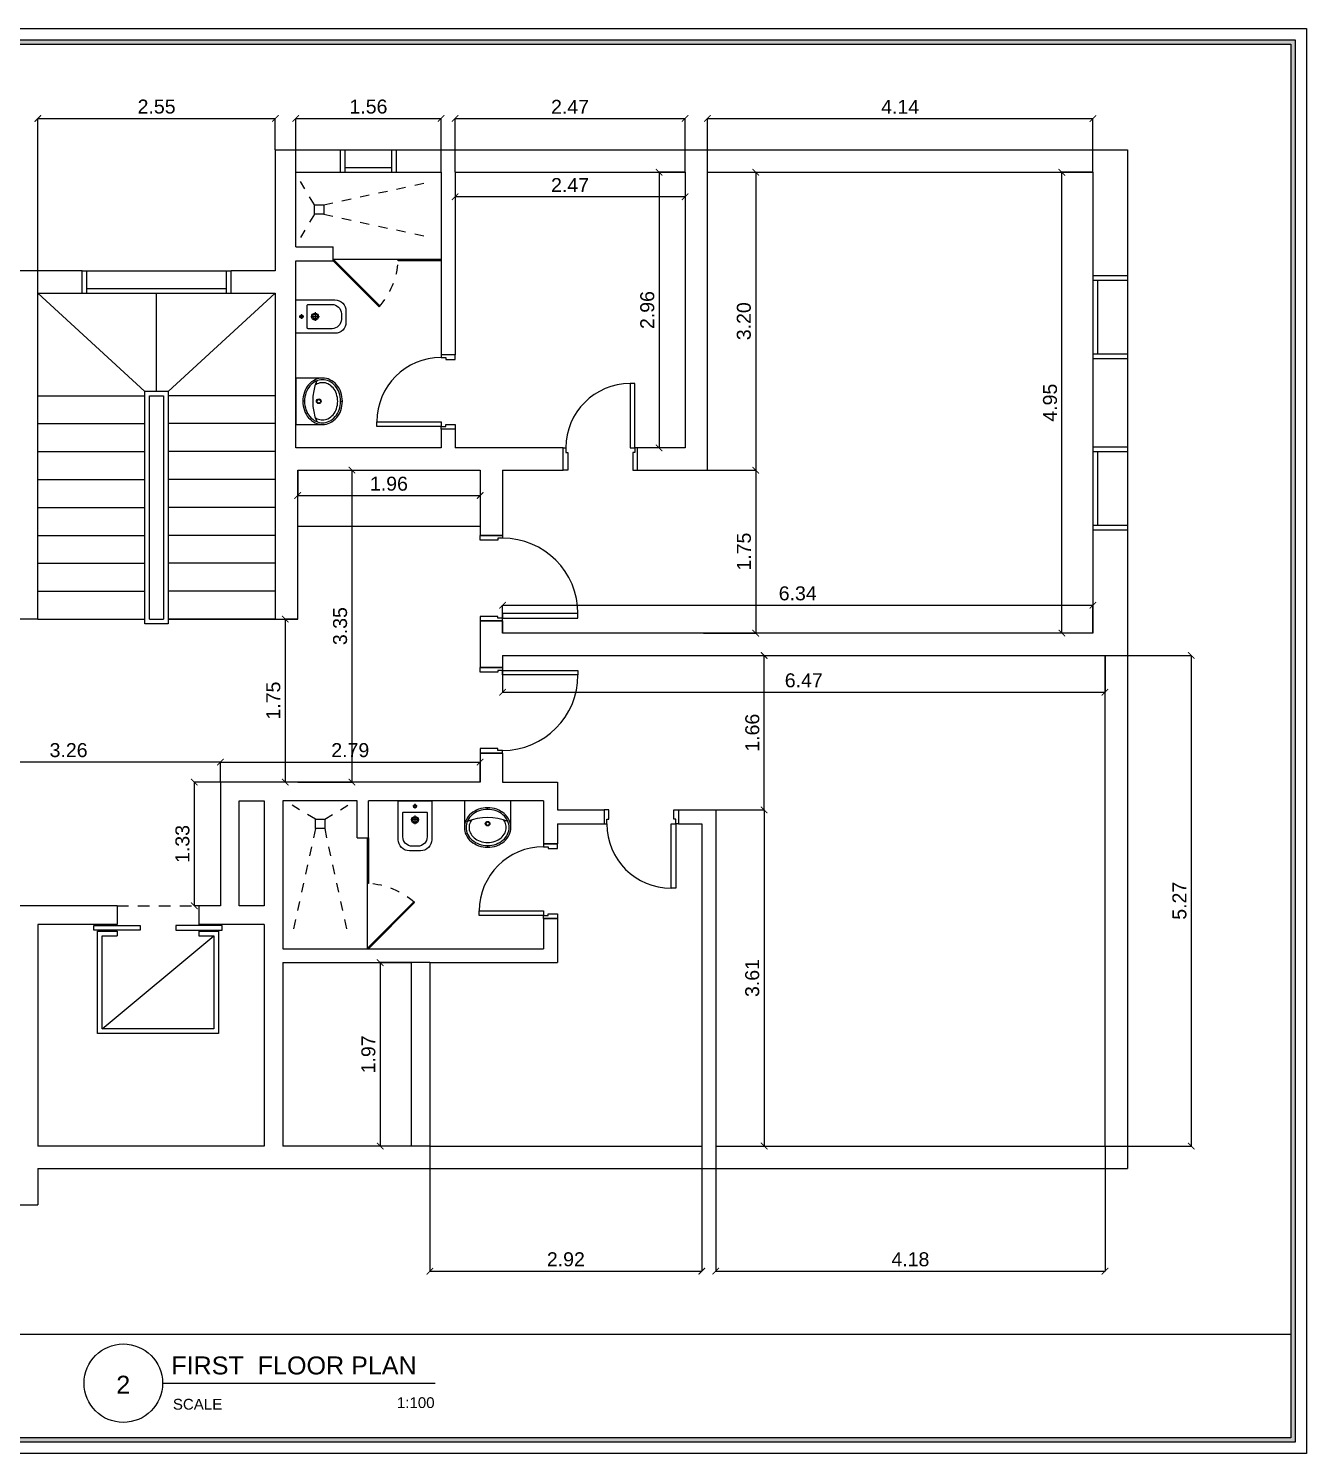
# Model space of a CAD drawing. Header units: inches. Extents: x 297.7 to 351.8, y -164.3 to -149.
# Drawn here: x 305.66 to 319.38, y -164.26 to -148.96 of the extents above; entities that cross this region are included whole.
import ezdxf
from ezdxf.enums import TextEntityAlignment as Align

# ---------------------------------------------------------------- set-up
doc = ezdxf.new("R2010")
doc.units = ezdxf.units.IN
doc.header["$MEASUREMENT"] = 0
doc.linetypes.add('HIDDEN', pattern=[0.375, 0.25, -0.125])
for name, color, linetype in [('A-FIXTURES', 15, 'Continuous'), ('A_DIM', 3, 'Continuous'), ('A_DOOR', 2, 'Continuous'), ('A_fixtures', 1, 'Continuous'), ('A_STAIR', 4, 'Continuous'), ('A_TEXT', 7, 'Continuous'), ('A_WALL', 7, 'Continuous'), ('A_WINDOW', 4, 'Continuous'), ('ara-TEXT', 172, 'Continuous'), ('TILTLE BLOCK_1', 7, 'Continuous')]:
    doc.layers.add(name, color=color, linetype=linetype)
doc.styles.add('ARIAL', font='arial.ttf')
doc.styles.get("Standard").update_dxf_attribs({"font": 'arial.ttf'})
doc.dimstyles.new('DIM VILLA', dxfattribs={"dimtxt": 0.15, "dimasz": 0.07, "dimexe": 0, "dimexo": 0, "dimgap": 0.05, "dimtad": 1, "dimzin": 0, "dimdsep": 46, "dimtxsty": 'ARIAL', "dimblk": 'ARCHTICK', "dimcen": 0.09, "dimclrd": 45, "dimclre": 45, "dimclrt": 256, "dimadec": 0, "dimazin": 0, "dimtfac": 1, "dimtix": 1, "dimtmove": 2, "dimatfit": 3, "dimfxl": 1, "dimtolj": 1, "dimtzin": 0, "dimarcsym": 0})

# ---------------------------------------------------------------- blocks, each defined once
blk = doc.blocks.new('*U401')
at = {"color": 4}
blk.add_lwpolyline([(0, 0), (-495, 495), (-503, 486), (-8, -8)], close=True, dxfattribs=at)
for points in [[(-1160, 0), (-700, 0)], [(-700, 0), (-700, -12)], [(-1160, -12), (-700, -12)]]:
    blk.add_lwpolyline(points, dxfattribs=at)
at = {"color": 8}
blk.add_lwpolyline([(-700, -12), (0, -12)], dxfattribs=at)
at = {"color": 4, "linetype": 'HIDDEN', "ltscale": 0.2}
blk.add_arc((107, -44), 808, 138.1486, 176.8514, dxfattribs=at)
blk = doc.blocks.new('A$Cc001395e')
at = {"layer": 'A_WALL', "color": 8, "linetype": 'HIDDEN', "ltscale": 0.3}
for p, q in [((-0.05, 0), (-0.3, -1.15)), ((0.05, 0), (0.3, -1.15))]:
    blk.add_line(p, q, dxfattribs=at)
for points in [[(-0.05, 0.1), (-0.3, 0.25)], [(0.05, 0.1), (0.3, 0.25)]]:
    blk.add_lwpolyline(points, dxfattribs=at)
blk.add_lwpolyline([(0.05, 0), (-0.05, 0), (-0.05, 0.1), (0.05, 0.1)], close=True, dxfattribs=at)
blk = doc.blocks.new('EVAKUO2')
at = {"layer": 'A-FIXTURES'}
for p, q in [((25, -60), (-24, -60)), ((0, -35), (0, -85)), ((46, -207), (-46, -207)), ((0, -161), (0, -254))]:
    blk.add_line(p, q, dxfattribs=at)
for points in [[(-180, -419), (-180, -7, -0.414214), (-173, 0), (173, 0, -0.414214), (180, -7), (180, -419, -0.414214), (60, -539), (-60, -539, -0.414214)], [(-130, -389), (-130, -132, -0.414214), (-120, -122), (120, -122, -0.414214), (130, -132), (130, -389, -0.414214), (30, -489), (-30, -489, -0.414214)]]:
    blk.add_lwpolyline(points, format="xyb", close=True, dxfattribs=at)
for centre, radius in [((0, -60), 17.5), ((0, -207), 37.5), ((0, -207), 26)]:
    blk.add_circle(centre, radius, dxfattribs=at)
blk = doc.blocks.new('JED-15018-A01-A-FP-TYP$0$lavator1')
blk.add_line((0, 6.125), (0, 6.875))
blk.add_lwpolyline([(0, -9.375), (0, -10.125)])
for radius in [1, 0.75]:
    blk.add_circle((0, 0), radius)
for centre, radius, start, end in [((-0.557103, -3.278081), 10.057872, 109.396225, 130.364537), ((0, -4.860392), 11.735392, 90, 109.396225), ((0, -4.860392), 10.985392, 90, 109.396225), ((0, -4.860392), 11.735392, 70.603775, 90), ((0, -4.860392), 10.985392, 70.603775, 90), ((0.557103, -3.278081), 10.057872, 49.635463, 70.603775), ((-2.737545, -1.625), 7.262455, 154.019559, 180), ((-1.413985, -2.269984), 8.734806, 130.364537, 154.019559), ((-2.737545, -1.625), 6.512455, 154.019559, 180), ((0, -20.130179), 22.755179, 67.382743, 112.617257), ((-1.413985, -2.269984), 7.984806, 130.364537, 154.019559), ((-2.737545, -1.625), 5.262455, 154.019559, 180), ((-1.413985, -2.269984), 6.734806, 145.653193, 154.019559), ((-0.557103, -3.278081), 9.307872, 109.396225, 130.364537), ((0.557103, -3.278081), 9.307872, 49.635463, 70.603775), ((1.413985, -2.269984), 7.984806, 25.980441, 49.635463), ((1.413985, -2.269984), 6.734806, 25.980441, 34.346807), ((1.413985, -2.269984), 8.734806, 25.980441, 49.635463), ((2.737545, -1.625), 5.262455, 0, 25.980441), ((2.737545, -1.625), 6.512455, 0, 25.980441), ((2.737545, -1.625), 7.262455, 0, 25.980441), ((-2.737545, -1.625), 7.262455, 180, 205.980441), ((-1.413985, -0.980016), 8.734806, 205.980441, 229.635463), ((-2.737545, -1.625), 6.512455, 180, 205.980441), ((-1.413985, -0.980016), 7.984806, 205.980441, 229.635463), ((-2.737545, -1.625), 5.262455, 180, 205.980441), ((-1.413985, -0.980016), 6.734806, 205.980441, 229.635463), ((-0.557103, 0.028081), 8.057872, 229.635463, 250.603775), ((0.557103, 0.028081), 8.057872, 289.396225, 310.364537), ((1.413985, -0.980016), 6.734806, 310.364537, 334.019559), ((1.413985, -0.980016), 7.984806, 310.364537, 334.019559), ((1.413985, -0.980016), 8.734806, 310.364537, 334.019559), ((2.737545, -1.625), 5.262455, 334.019559, 0), ((2.737545, -1.625), 6.512455, 334.019559, 0), ((2.737545, -1.625), 7.262455, 334.019559, 0), ((-0.557103, 0.028081), 10.057872, 229.635463, 250.603775), ((-0.557103, 0.028081), 9.307872, 229.635463, 250.603775), ((0, 1.610392), 11.735392, 250.603775, 270), ((0, 1.610392), 10.985392, 250.603775, 270), ((0, 1.610392), 9.735392, 250.603775, 270), ((-0.046184, 1.610392), 9.735392, 270, 289.396225), ((0, 1.610392), 10.985392, 270, 289.396225), ((0, 1.610392), 11.735392, 270, 289.396225), ((0.557103, 0.028081), 9.307872, 289.396225, 310.364537), ((0.557103, 0.028081), 10.057872, 289.396225, 310.364537)]:
    blk.add_arc(centre, radius, start, end)
blk = doc.blocks.new('A$C1c79727f')
at = {"layer": 'A-FIXTURES'}
blk.add_lwpolyline([(0.287, 0.25), (0, 0.25), (0, -0.25), (0.287, -0.25)], dxfattribs=at)
at = {"layer": 'A-FIXTURES', "xscale": 0.02500000000011639, "yscale": 0.02500000000011639, "zscale": 0.02500000000011639, "rotation": 90}
blk.add_blockref('JED-15018-A01-A-FP-TYP$0$lavator1', (0.247, 0), dxfattribs=at)
blk = doc.blocks.new('*U403')
at = {"color": 4}
blk.add_lwpolyline([(0, 0), (-495, 495), (-503, 486), (-8, -8)], close=True, dxfattribs=at)
for points in [[(-1190, 0), (-700, 0)], [(-700, 0), (-700, -12)], [(-1190, -12), (-700, -12)]]:
    blk.add_lwpolyline(points, dxfattribs=at)
at = {"color": 8}
blk.add_lwpolyline([(-700, -12), (0, -12)], dxfattribs=at)
at = {"color": 4, "linetype": 'HIDDEN', "ltscale": 0.2}
blk.add_arc((107, -44), 808, 138.1486, 176.8514, dxfattribs=at)
blk = doc.blocks.new('_ArchTick')
at = {"color": 0, "linetype": 'ByBlock', "const_width": 0.15}
blk.add_lwpolyline([(-0.5, -0.5), (0.5, 0.5)], dxfattribs=at)
blk = doc.blocks.new('*D416')
at = {"layer": 'A_DIM', "color": 45, "lineweight": -2, "transparency": 16777216}
for p, q in [((309.968, -158.991), (309.434, -158.991)), ((309.434, -158.991), (309.434, -160.961)), ((309.968, -160.961), (309.434, -160.961))]:
    blk.add_line(p, q, dxfattribs=at)
at = {"layer": 'Defpoints', "color": 0, "transparency": 16777216}
for p in [(309.968, -158.991), (309.434, -160.961), (309.968, -160.961)]:
    blk.add_point(p, dxfattribs=at)
at = {"layer": 'A_DIM', "color": 45, "lineweight": -2, "transparency": 16777216, "xscale": 0.07, "yscale": 0.07, "zscale": 0.07}
for p, rotation in [((309.434, -158.991), 90), ((309.434, -160.961), 270)]:
    blk.add_blockref('_ArchTick', p, dxfattribs=dict(at, rotation=rotation))
at = {"layer": 'A_DIM', "transparency": 16777216, "insert": (309.308, -159.976), "char_height": 0.15, "attachment_point": 5, "rotation": 90, "style": 'ARIAL'}
blk.add_mtext('\\A1;1.97', dxfattribs=at)
blk = doc.blocks.new('*D417')
at = {"layer": 'A_DIM', "color": 45, "lineweight": -2, "transparency": 16777216}
for p, q in [((309.968, -160.961), (309.968, -162.305)), ((312.888, -160.961), (312.888, -162.305)), ((309.968, -162.305), (312.888, -162.305))]:
    blk.add_line(p, q, dxfattribs=at)
at = {"layer": 'Defpoints', "color": 0, "transparency": 16777216}
for p in [(309.968, -160.961), (312.888, -160.961), (312.888, -162.305)]:
    blk.add_point(p, dxfattribs=at)
at = {"layer": 'A_DIM', "color": 45, "lineweight": -2, "transparency": 16777216, "xscale": 0.07, "yscale": 0.07, "zscale": 0.07, "rotation": 180}
blk.add_blockref('_ArchTick', (309.968, -162.305), dxfattribs=at)
at = {"layer": 'A_DIM', "color": 45, "lineweight": -2, "transparency": 16777216, "xscale": 0.07, "yscale": 0.07, "zscale": 0.07}
blk.add_blockref('_ArchTick', (312.888, -162.305), dxfattribs=at)
at = {"layer": 'A_DIM', "transparency": 16777216, "insert": (311.428, -162.178), "char_height": 0.15, "attachment_point": 5, "style": 'ARIAL'}
blk.add_mtext('\\A1;2.92', dxfattribs=at)
blk = doc.blocks.new('*D418')
at = {"layer": 'A_DIM', "color": 45, "lineweight": -2, "transparency": 16777216}
for p, q in [((313.038, -160.961), (313.038, -162.305)), ((317.218, -160.961), (317.218, -162.305)), ((313.038, -162.305), (317.218, -162.305))]:
    blk.add_line(p, q, dxfattribs=at)
at = {"layer": 'Defpoints', "color": 0, "transparency": 16777216}
for p in [(313.038, -160.961), (317.218, -160.961), (317.218, -162.305)]:
    blk.add_point(p, dxfattribs=at)
at = {"layer": 'A_DIM', "color": 45, "lineweight": -2, "transparency": 16777216, "xscale": 0.07, "yscale": 0.07, "zscale": 0.07, "rotation": 180}
blk.add_blockref('_ArchTick', (313.038, -162.305), dxfattribs=at)
at = {"layer": 'A_DIM', "color": 45, "lineweight": -2, "transparency": 16777216, "xscale": 0.07, "yscale": 0.07, "zscale": 0.07}
blk.add_blockref('_ArchTick', (317.218, -162.305), dxfattribs=at)
at = {"layer": 'A_DIM', "transparency": 16777216, "insert": (315.128, -162.178), "char_height": 0.15, "attachment_point": 5, "style": 'ARIAL'}
blk.add_mtext('\\A1;4.18', dxfattribs=at)
blk = doc.blocks.new('*D419')
at = {"layer": 'A_DIM', "color": 45, "lineweight": -2, "transparency": 16777216}
for p, q in [((317.218, -155.691), (318.145, -155.691)), ((318.145, -155.691), (318.145, -160.961)), ((317.218, -160.961), (318.145, -160.961))]:
    blk.add_line(p, q, dxfattribs=at)
at = {"layer": 'Defpoints', "color": 0, "transparency": 16777216}
for p in [(317.218, -155.691), (317.218, -160.961), (318.145, -160.961)]:
    blk.add_point(p, dxfattribs=at)
at = {"layer": 'A_DIM', "color": 45, "lineweight": -2, "transparency": 16777216, "xscale": 0.07, "yscale": 0.07, "zscale": 0.07}
for p, rotation in [((318.145, -155.691), 90), ((318.145, -160.961), 270)]:
    blk.add_blockref('_ArchTick', p, dxfattribs=dict(at, rotation=rotation))
at = {"layer": 'A_DIM', "transparency": 16777216, "insert": (318.018, -158.326), "char_height": 0.15, "attachment_point": 5, "rotation": 90, "style": 'ARIAL'}
blk.add_mtext('\\A1;5.27', dxfattribs=at)
blk = doc.blocks.new('*D420')
at = {"layer": 'A_DIM', "color": 45, "lineweight": -2, "transparency": 16777216}
for p, q in [((313.038, -155.691), (313.557, -155.691)), ((313.557, -157.351), (313.557, -155.691)), ((313.038, -157.351), (313.557, -157.351))]:
    blk.add_line(p, q, dxfattribs=at)
at = {"layer": 'Defpoints', "color": 0, "transparency": 16777216}
for p in [(313.038, -155.691), (313.557, -155.691), (313.038, -157.351)]:
    blk.add_point(p, dxfattribs=at)
at = {"layer": 'A_DIM', "color": 45, "lineweight": -2, "transparency": 16777216, "xscale": 0.07, "yscale": 0.07, "zscale": 0.07}
for p, rotation in [((313.557, -155.691), 90), ((313.557, -157.351), 270)]:
    blk.add_blockref('_ArchTick', p, dxfattribs=dict(at, rotation=rotation))
at = {"layer": 'A_DIM', "transparency": 16777216, "insert": (313.431, -156.521), "char_height": 0.15, "attachment_point": 5, "rotation": 90, "style": 'ARIAL'}
blk.add_mtext('\\A1;1.66', dxfattribs=at)
blk = doc.blocks.new('*D421')
at = {"layer": 'A_DIM', "color": 45, "lineweight": -2, "transparency": 16777216}
for p, q in [((313.038, -157.351), (313.557, -157.351)), ((313.557, -157.351), (313.557, -160.961)), ((313.038, -160.961), (313.557, -160.961))]:
    blk.add_line(p, q, dxfattribs=at)
at = {"layer": 'Defpoints', "color": 0, "transparency": 16777216}
for p in [(313.038, -157.351), (313.038, -160.961), (313.557, -160.961)]:
    blk.add_point(p, dxfattribs=at)
at = {"layer": 'A_DIM', "color": 45, "lineweight": -2, "transparency": 16777216, "xscale": 0.07, "yscale": 0.07, "zscale": 0.07}
for p, rotation in [((313.557, -157.351), 90), ((313.557, -160.961), 270)]:
    blk.add_blockref('_ArchTick', p, dxfattribs=dict(at, rotation=rotation))
at = {"layer": 'A_DIM', "transparency": 16777216, "insert": (313.43, -159.156), "char_height": 0.15, "attachment_point": 5, "rotation": 90, "style": 'ARIAL'}
blk.add_mtext('\\A1;3.61', dxfattribs=at)
blk = doc.blocks.new('*D422')
at = {"layer": 'A_DIM', "color": 45, "lineweight": -2, "transparency": 16777216}
for p, q in [((308.528, -150.501), (308.528, -149.923)), ((308.528, -149.923), (310.088, -149.923)), ((310.088, -150.501), (310.088, -149.923))]:
    blk.add_line(p, q, dxfattribs=at)
at = {"layer": 'Defpoints', "color": 0, "transparency": 16777216}
for p in [(310.088, -149.923), (308.528, -150.501), (310.088, -150.501)]:
    blk.add_point(p, dxfattribs=at)
at = {"layer": 'A_DIM', "color": 45, "lineweight": -2, "transparency": 16777216, "xscale": 0.07, "yscale": 0.07, "zscale": 0.07, "rotation": 180}
blk.add_blockref('_ArchTick', (308.528, -149.923), dxfattribs=at)
at = {"layer": 'A_DIM', "color": 45, "lineweight": -2, "transparency": 16777216, "xscale": 0.07, "yscale": 0.07, "zscale": 0.07}
blk.add_blockref('_ArchTick', (310.088, -149.923), dxfattribs=at)
at = {"layer": 'A_DIM', "transparency": 16777216, "insert": (309.308, -149.796), "char_height": 0.15, "attachment_point": 5, "style": 'ARIAL'}
blk.add_mtext('\\A1;1.56', dxfattribs=at)
blk = doc.blocks.new('*D424')
at = {"layer": 'A_DIM', "color": 45, "lineweight": -2, "transparency": 16777216}
for p, q in [((305.758, -151.801), (305.758, -149.923)), ((305.758, -149.923), (308.308, -149.923)), ((308.308, -150.261), (308.308, -149.923))]:
    blk.add_line(p, q, dxfattribs=at)
at = {"layer": 'Defpoints', "color": 0, "transparency": 16777216}
for p in [(308.308, -149.923), (308.308, -150.261), (305.758, -151.801)]:
    blk.add_point(p, dxfattribs=at)
at = {"layer": 'A_DIM', "color": 45, "lineweight": -2, "transparency": 16777216, "xscale": 0.07, "yscale": 0.07, "zscale": 0.07, "rotation": 180}
blk.add_blockref('_ArchTick', (305.758, -149.923), dxfattribs=at)
at = {"layer": 'A_DIM', "color": 45, "lineweight": -2, "transparency": 16777216, "xscale": 0.07, "yscale": 0.07, "zscale": 0.07}
blk.add_blockref('_ArchTick', (308.308, -149.923), dxfattribs=at)
at = {"layer": 'A_DIM', "transparency": 16777216, "insert": (307.033, -149.796), "char_height": 0.15, "attachment_point": 5, "style": 'ARIAL'}
blk.add_mtext('\\A1;2.55', dxfattribs=at)
blk = doc.blocks.new('*D425')
at = {"layer": 'A_DIM', "color": 45, "lineweight": -2, "transparency": 16777216}
for p, q in [((310.238, -150.501), (310.238, -149.923)), ((310.238, -149.923), (312.708, -149.923)), ((312.708, -150.501), (312.708, -149.923))]:
    blk.add_line(p, q, dxfattribs=at)
at = {"layer": 'Defpoints', "color": 0, "transparency": 16777216}
for p in [(312.708, -149.923), (310.238, -150.501), (312.708, -150.501)]:
    blk.add_point(p, dxfattribs=at)
at = {"layer": 'A_DIM', "color": 45, "lineweight": -2, "transparency": 16777216, "xscale": 0.07, "yscale": 0.07, "zscale": 0.07, "rotation": 180}
blk.add_blockref('_ArchTick', (310.238, -149.923), dxfattribs=at)
at = {"layer": 'A_DIM', "color": 45, "lineweight": -2, "transparency": 16777216, "xscale": 0.07, "yscale": 0.07, "zscale": 0.07}
blk.add_blockref('_ArchTick', (312.708, -149.923), dxfattribs=at)
at = {"layer": 'A_DIM', "transparency": 16777216, "insert": (311.473, -149.798), "char_height": 0.15, "attachment_point": 5, "style": 'ARIAL'}
blk.add_mtext('\\A1;2.47', dxfattribs=at)
blk = doc.blocks.new('*D426')
at = {"layer": 'A_DIM', "color": 45, "lineweight": -2, "transparency": 16777216}
for p, q in [((312.948, -150.501), (312.948, -149.923)), ((312.948, -149.923), (317.088, -149.923)), ((317.088, -150.501), (317.088, -149.923))]:
    blk.add_line(p, q, dxfattribs=at)
at = {"layer": 'Defpoints', "color": 0, "transparency": 16777216}
for p in [(317.088, -149.923), (312.948, -150.501), (317.088, -150.501)]:
    blk.add_point(p, dxfattribs=at)
at = {"layer": 'A_DIM', "color": 45, "lineweight": -2, "transparency": 16777216, "xscale": 0.07, "yscale": 0.07, "zscale": 0.07, "rotation": 180}
blk.add_blockref('_ArchTick', (312.948, -149.923), dxfattribs=at)
at = {"layer": 'A_DIM', "color": 45, "lineweight": -2, "transparency": 16777216, "xscale": 0.07, "yscale": 0.07, "zscale": 0.07}
blk.add_blockref('_ArchTick', (317.088, -149.923), dxfattribs=at)
at = {"layer": 'A_DIM', "transparency": 16777216, "insert": (315.018, -149.798), "char_height": 0.15, "attachment_point": 5, "style": 'ARIAL'}
blk.add_mtext('\\A1;4.14', dxfattribs=at)
blk = doc.blocks.new('*D427')
at = {"layer": 'A_DIM', "color": 45, "lineweight": -2, "transparency": 16777216}
for p, q in [((312.948, -150.501), (313.467, -150.501)), ((313.467, -150.501), (313.467, -153.701)), ((312.948, -153.701), (313.467, -153.701))]:
    blk.add_line(p, q, dxfattribs=at)
at = {"layer": 'Defpoints', "color": 0, "transparency": 16777216}
for p in [(312.948, -150.501), (312.948, -153.701), (313.467, -153.701)]:
    blk.add_point(p, dxfattribs=at)
at = {"layer": 'A_DIM', "color": 45, "lineweight": -2, "transparency": 16777216, "xscale": 0.07, "yscale": 0.07, "zscale": 0.07}
for p, rotation in [((313.467, -150.501), 90), ((313.467, -153.701), 270)]:
    blk.add_blockref('_ArchTick', p, dxfattribs=dict(at, rotation=rotation))
at = {"layer": 'A_DIM', "transparency": 16777216, "insert": (313.34, -152.101), "char_height": 0.15, "attachment_point": 5, "rotation": 90, "style": 'ARIAL'}
blk.add_mtext('\\A1;3.20', dxfattribs=at)
blk = doc.blocks.new('*D428')
at = {"layer": 'A_DIM', "color": 45, "lineweight": -2, "transparency": 16777216}
for p, q in [((312.948, -153.701), (313.467, -153.701)), ((313.467, -153.701), (313.467, -155.451)), ((312.907, -155.451), (313.467, -155.451))]:
    blk.add_line(p, q, dxfattribs=at)
at = {"layer": 'Defpoints', "color": 0, "transparency": 16777216}
for p in [(312.948, -153.701), (312.907, -155.451), (313.467, -155.451)]:
    blk.add_point(p, dxfattribs=at)
at = {"layer": 'A_DIM', "color": 45, "lineweight": -2, "transparency": 16777216, "xscale": 0.07, "yscale": 0.07, "zscale": 0.07}
for p, rotation in [((313.467, -153.701), 90), ((313.467, -155.451), 270)]:
    blk.add_blockref('_ArchTick', p, dxfattribs=dict(at, rotation=rotation))
at = {"layer": 'A_DIM', "transparency": 16777216, "insert": (313.341, -154.576), "char_height": 0.15, "attachment_point": 5, "rotation": 90, "style": 'ARIAL'}
blk.add_mtext('\\A1;1.75', dxfattribs=at)
blk = doc.blocks.new('*D429')
at = {"layer": 'A_DIM', "color": 45, "lineweight": -2, "transparency": 16777216}
for p, q in [((310.748, -155.691), (310.748, -156.086)), ((317.218, -155.691), (317.218, -156.086)), ((310.748, -156.086), (317.218, -156.086))]:
    blk.add_line(p, q, dxfattribs=at)
at = {"layer": 'Defpoints', "color": 0, "transparency": 16777216}
for p in [(310.748, -155.691), (317.218, -155.691), (317.218, -156.086)]:
    blk.add_point(p, dxfattribs=at)
at = {"layer": 'A_DIM', "color": 45, "lineweight": -2, "transparency": 16777216, "xscale": 0.07, "yscale": 0.07, "zscale": 0.07, "rotation": 180}
blk.add_blockref('_ArchTick', (310.748, -156.086), dxfattribs=at)
at = {"layer": 'A_DIM', "color": 45, "lineweight": -2, "transparency": 16777216, "xscale": 0.07, "yscale": 0.07, "zscale": 0.07}
blk.add_blockref('_ArchTick', (317.218, -156.086), dxfattribs=at)
at = {"layer": 'A_DIM', "transparency": 16777216, "insert": (313.983, -155.959), "char_height": 0.15, "attachment_point": 5, "style": 'ARIAL'}
blk.add_mtext('\\A1;6.47', dxfattribs=at)
blk = doc.blocks.new('*D430')
at = {"layer": 'A_DIM', "color": 45, "lineweight": -2, "transparency": 16777216}
for p, q in [((310.748, -155.451), (310.748, -155.151)), ((310.748, -155.151), (317.088, -155.151)), ((317.088, -155.451), (317.088, -155.151))]:
    blk.add_line(p, q, dxfattribs=at)
at = {"layer": 'Defpoints', "color": 0, "transparency": 16777216}
for p in [(317.088, -155.151), (310.748, -155.451), (317.088, -155.451)]:
    blk.add_point(p, dxfattribs=at)
at = {"layer": 'A_DIM', "color": 45, "lineweight": -2, "transparency": 16777216, "xscale": 0.07, "yscale": 0.07, "zscale": 0.07, "rotation": 180}
blk.add_blockref('_ArchTick', (310.748, -155.151), dxfattribs=at)
at = {"layer": 'A_DIM', "color": 45, "lineweight": -2, "transparency": 16777216, "xscale": 0.07, "yscale": 0.07, "zscale": 0.07}
blk.add_blockref('_ArchTick', (317.088, -155.151), dxfattribs=at)
at = {"layer": 'A_DIM', "transparency": 16777216, "insert": (313.918, -155.025), "char_height": 0.15, "attachment_point": 5, "style": 'ARIAL'}
blk.add_mtext('\\A1;6.34', dxfattribs=at)
blk = doc.blocks.new('*D431')
at = {"layer": 'A_DIM', "color": 45, "lineweight": -2, "transparency": 16777216}
for p, q in [((317.088, -150.501), (316.755, -150.501)), ((316.755, -155.451), (316.755, -150.501)), ((317.088, -155.451), (316.755, -155.451))]:
    blk.add_line(p, q, dxfattribs=at)
at = {"layer": 'Defpoints', "color": 0, "transparency": 16777216}
for p in [(316.755, -150.501), (317.088, -150.501), (317.088, -155.451)]:
    blk.add_point(p, dxfattribs=at)
at = {"layer": 'A_DIM', "color": 45, "lineweight": -2, "transparency": 16777216, "xscale": 0.07, "yscale": 0.07, "zscale": 0.07}
for p, rotation in [((316.755, -150.501), 90), ((316.755, -155.451), 270)]:
    blk.add_blockref('_ArchTick', p, dxfattribs=dict(at, rotation=rotation))
at = {"layer": 'A_DIM', "transparency": 16777216, "insert": (316.628, -152.976), "char_height": 0.15, "attachment_point": 5, "rotation": 90, "style": 'ARIAL'}
blk.add_mtext('\\A1;4.95', dxfattribs=at)
blk = doc.blocks.new('*D432')
at = {"layer": 'A_DIM', "color": 45, "lineweight": -2, "transparency": 16777216}
for p, q in [((312.708, -150.501), (312.429, -150.501)), ((312.429, -150.501), (312.429, -153.461)), ((312.708, -153.461), (312.429, -153.461))]:
    blk.add_line(p, q, dxfattribs=at)
at = {"layer": 'Defpoints', "color": 0, "transparency": 16777216}
for p in [(312.708, -150.501), (312.429, -153.461), (312.708, -153.461)]:
    blk.add_point(p, dxfattribs=at)
at = {"layer": 'A_DIM', "color": 45, "lineweight": -2, "transparency": 16777216, "xscale": 0.07, "yscale": 0.07, "zscale": 0.07}
for p, rotation in [((312.429, -150.501), 90), ((312.429, -153.461), 270)]:
    blk.add_blockref('_ArchTick', p, dxfattribs=dict(at, rotation=rotation))
at = {"layer": 'A_DIM', "transparency": 16777216, "insert": (312.303, -151.981), "char_height": 0.15, "attachment_point": 5, "rotation": 90, "style": 'ARIAL'}
blk.add_mtext('\\A1;2.96', dxfattribs=at)
blk = doc.blocks.new('*D433')
at = {"layer": 'A_DIM', "color": 45, "lineweight": -2, "transparency": 16777216}
for p, q in [((310.238, -150.501), (310.238, -150.763)), ((312.708, -150.501), (312.708, -150.763)), ((310.238, -150.763), (312.708, -150.763))]:
    blk.add_line(p, q, dxfattribs=at)
at = {"layer": 'Defpoints', "color": 0, "transparency": 16777216}
for p in [(310.238, -150.501), (312.708, -150.501), (312.708, -150.763)]:
    blk.add_point(p, dxfattribs=at)
at = {"layer": 'A_DIM', "color": 45, "lineweight": -2, "transparency": 16777216, "xscale": 0.07, "yscale": 0.07, "zscale": 0.07, "rotation": 180}
blk.add_blockref('_ArchTick', (310.238, -150.763), dxfattribs=at)
at = {"layer": 'A_DIM', "color": 45, "lineweight": -2, "transparency": 16777216, "xscale": 0.07, "yscale": 0.07, "zscale": 0.07}
blk.add_blockref('_ArchTick', (312.708, -150.763), dxfattribs=at)
at = {"layer": 'A_DIM', "transparency": 16777216, "insert": (311.473, -150.638), "char_height": 0.15, "attachment_point": 5, "style": 'ARIAL'}
blk.add_mtext('\\A1;2.47', dxfattribs=at)
blk = doc.blocks.new('*D434')
at = {"layer": 'A_DIM', "color": 45, "lineweight": -2, "transparency": 16777216}
for p, q in [((308.548, -153.701), (308.548, -153.973)), ((310.508, -153.701), (310.508, -153.973)), ((308.548, -153.973), (310.508, -153.973))]:
    blk.add_line(p, q, dxfattribs=at)
at = {"layer": 'Defpoints', "color": 0, "transparency": 16777216}
for p in [(308.548, -153.701), (310.508, -153.701), (310.508, -153.973)]:
    blk.add_point(p, dxfattribs=at)
at = {"layer": 'A_DIM', "color": 45, "lineweight": -2, "transparency": 16777216, "xscale": 0.07, "yscale": 0.07, "zscale": 0.07, "rotation": 180}
blk.add_blockref('_ArchTick', (308.548, -153.973), dxfattribs=at)
at = {"layer": 'A_DIM', "color": 45, "lineweight": -2, "transparency": 16777216, "xscale": 0.07, "yscale": 0.07, "zscale": 0.07}
blk.add_blockref('_ArchTick', (310.508, -153.973), dxfattribs=at)
at = {"layer": 'A_DIM', "transparency": 16777216, "insert": (309.528, -153.847), "char_height": 0.15, "attachment_point": 5, "style": 'ARIAL'}
blk.add_mtext('\\A1;1.96', dxfattribs=at)
blk = doc.blocks.new('*D435')
at = {"layer": 'A_DIM', "color": 45, "lineweight": -2, "transparency": 16777216}
for p, q in [((308.548, -153.701), (309.131, -153.701)), ((309.131, -153.701), (309.131, -157.051)), ((308.548, -157.051), (309.131, -157.051))]:
    blk.add_line(p, q, dxfattribs=at)
at = {"layer": 'Defpoints', "color": 0, "transparency": 16777216}
for p in [(308.548, -153.701), (308.548, -157.051), (309.131, -157.051)]:
    blk.add_point(p, dxfattribs=at)
at = {"layer": 'A_DIM', "color": 45, "lineweight": -2, "transparency": 16777216, "xscale": 0.07, "yscale": 0.07, "zscale": 0.07}
for p, rotation in [((309.131, -153.701), 90), ((309.131, -157.051), 270)]:
    blk.add_blockref('_ArchTick', p, dxfattribs=dict(at, rotation=rotation))
at = {"layer": 'A_DIM', "transparency": 16777216, "insert": (309.004, -155.376), "char_height": 0.15, "attachment_point": 5, "rotation": 90, "style": 'ARIAL'}
blk.add_mtext('\\A1;3.35', dxfattribs=at)
blk = doc.blocks.new('*D438')
at = {"layer": 'A_DIM', "color": 45, "lineweight": -2, "transparency": 16777216}
for p, q in [((307.718, -157.051), (307.718, -156.836)), ((307.718, -156.836), (310.508, -156.836)), ((310.508, -157.051), (310.508, -156.836))]:
    blk.add_line(p, q, dxfattribs=at)
at = {"layer": 'Defpoints', "color": 0, "transparency": 16777216}
for p in [(310.508, -156.836), (307.718, -157.051), (310.508, -157.051)]:
    blk.add_point(p, dxfattribs=at)
at = {"layer": 'A_DIM', "color": 45, "lineweight": -2, "transparency": 16777216, "xscale": 0.07, "yscale": 0.07, "zscale": 0.07, "rotation": 180}
blk.add_blockref('_ArchTick', (307.718, -156.836), dxfattribs=at)
at = {"layer": 'A_DIM', "color": 45, "lineweight": -2, "transparency": 16777216, "xscale": 0.07, "yscale": 0.07, "zscale": 0.07}
blk.add_blockref('_ArchTick', (310.508, -156.836), dxfattribs=at)
at = {"layer": 'A_DIM', "transparency": 16777216, "insert": (309.113, -156.709), "char_height": 0.15, "attachment_point": 5, "style": 'ARIAL'}
blk.add_mtext('\\A1;2.79', dxfattribs=at)
blk = doc.blocks.new('*D439')
at = {"layer": 'A_DIM', "color": 45, "lineweight": -2, "transparency": 16777216}
for p, q in [((307.718, -157.051), (307.438, -157.051)), ((307.438, -157.051), (307.438, -158.381)), ((307.718, -158.381), (307.438, -158.381))]:
    blk.add_line(p, q, dxfattribs=at)
at = {"layer": 'Defpoints', "color": 0, "transparency": 16777216}
for p in [(307.718, -157.051), (307.438, -158.381), (307.718, -158.381)]:
    blk.add_point(p, dxfattribs=at)
at = {"layer": 'A_DIM', "color": 45, "lineweight": -2, "transparency": 16777216, "xscale": 0.07, "yscale": 0.07, "zscale": 0.07}
for p, rotation in [((307.438, -157.051), 90), ((307.438, -158.381), 270)]:
    blk.add_blockref('_ArchTick', p, dxfattribs=dict(at, rotation=rotation))
at = {"layer": 'A_DIM', "transparency": 16777216, "insert": (307.311, -157.716), "char_height": 0.15, "attachment_point": 5, "rotation": 90, "style": 'ARIAL'}
blk.add_mtext('\\A1;1.33', dxfattribs=at)
blk = doc.blocks.new('*D440')
at = {"layer": 'A_DIM', "color": 45, "lineweight": -2, "transparency": 16777216}
for p, q in [((304.458, -157.051), (304.458, -156.836)), ((307.718, -156.836), (304.458, -156.836)), ((307.718, -157.051), (307.718, -156.836))]:
    blk.add_line(p, q, dxfattribs=at)
at = {"layer": 'Defpoints', "color": 0, "transparency": 16777216}
for p in [(304.458, -156.836), (304.458, -157.051), (307.718, -157.051)]:
    blk.add_point(p, dxfattribs=at)
at = {"layer": 'A_DIM', "color": 45, "lineweight": -2, "transparency": 16777216, "xscale": 0.07, "yscale": 0.07, "zscale": 0.07, "rotation": 180}
blk.add_blockref('_ArchTick', (304.458, -156.836), dxfattribs=at)
at = {"layer": 'A_DIM', "color": 45, "lineweight": -2, "transparency": 16777216, "xscale": 0.07, "yscale": 0.07, "zscale": 0.07}
blk.add_blockref('_ArchTick', (307.718, -156.836), dxfattribs=at)
at = {"layer": 'A_DIM', "transparency": 16777216, "insert": (306.088, -156.709), "char_height": 0.15, "attachment_point": 5, "style": 'ARIAL'}
blk.add_mtext('\\A1;3.26', dxfattribs=at)
blk = doc.blocks.new('*D441')
at = {"layer": 'A_DIM', "color": 45, "lineweight": -2, "transparency": 16777216}
for p, q in [((308.548, -155.301), (308.414, -155.301)), ((308.414, -155.301), (308.414, -157.051)), ((308.548, -157.051), (308.414, -157.051))]:
    blk.add_line(p, q, dxfattribs=at)
at = {"layer": 'Defpoints', "color": 0, "transparency": 16777216}
for p in [(308.548, -155.301), (308.414, -157.051), (308.548, -157.051)]:
    blk.add_point(p, dxfattribs=at)
at = {"layer": 'A_DIM', "color": 45, "lineweight": -2, "transparency": 16777216, "xscale": 0.07, "yscale": 0.07, "zscale": 0.07}
for p, rotation in [((308.414, -155.301), 90), ((308.414, -157.051), 270)]:
    blk.add_blockref('_ArchTick', p, dxfattribs=dict(at, rotation=rotation))
at = {"layer": 'A_DIM', "transparency": 16777216, "insert": (308.287, -156.176), "char_height": 0.15, "attachment_point": 5, "rotation": 90, "style": 'ARIAL'}
blk.add_mtext('\\A1;1.75', dxfattribs=at)
blk = doc.blocks.new('*U469')
blk.add_circle((14.06, 0), 14.06)
blk.add_circle((14.06, 0), 14.06)
at = {"layer": 'A_TEXT'}
blk.add_lwpolyline([(28.12, 0), (125.79, 0)], dxfattribs=at)
blk.add_attdef('NAME', (31.25, 3.12), '', height=7.5, dxfattribs=at)
blk.add_attdef('NUMBER', text='', height=7.5, dxfattribs=at).set_placement((14.06, -3.77), align=Align.CENTER)
at = {"layer": 'ara-TEXT'}
blk.add_attdef('SCALE', (31.82, -9.47), '', height=5, dxfattribs=at)
at = {"layer": 'TILTLE BLOCK_1'}
blk.add_attdef('1:00', text='', height=5, dxfattribs=at).set_placement((212.59, -6.97, 6.94), align=Align.MIDDLE_CENTER)

msp = doc.modelspace()

# ---------------------------------------------------------------- hatches: boundary and pattern name
h = msp.add_hatch(color=256)
h.dxf.hatch_style = 1
h.paths.add_polyline_path([(319.214, -149.124), (319.214, -164.096), (297.907, -164.096), (297.907, -149.124)], flags=16)
h.paths.add_polyline_path([(319.259, -149.079), (319.259, -164.141), (297.863, -164.141), (297.863, -149.079)])

# ---------------------------------------------------------------- linework, layer by layer
msp.add_line((319.214, -162.985), (297.907, -162.985))
for points in [[(319.382, -148.957), (319.382, -164.263), (297.74, -164.263), (297.74, -148.957)], [(319.259, -149.079), (319.259, -164.141), (297.863, -164.141), (297.863, -149.079)], [(319.214, -149.124), (319.214, -164.096), (297.907, -164.096), (297.907, -149.124)]]:
    msp.add_lwpolyline(points, close=True)
at = {"layer": 'A-FIXTURES'}
msp.add_line((308.548, -154.301), (310.508, -154.301), dxfattribs=at)
at = {"layer": 'A_DOOR'}
for points in [[(310.088, -152.461), (310.088, -152.491), (310.138, -152.491), (310.138, -152.511), (310.238, -152.511), (310.238, -152.461)], [(312.118, -153.461), (312.168, -153.461), (312.168, -152.771), (312.118, -152.771)], [(310.088, -153.181), (310.088, -153.231), (309.398, -153.231), (309.398, -153.181)], [(310.088, -153.261), (310.088, -153.231), (310.138, -153.231), (310.138, -153.211), (310.238, -153.211), (310.238, -153.261)], [(311.398, -153.461), (311.428, -153.461), (311.428, -153.511), (311.448, -153.511), (311.448, -153.701), (311.398, -153.701)], [(312.198, -153.461), (312.168, -153.461), (312.168, -153.511), (312.148, -153.511), (312.148, -153.701), (312.198, -153.701)], [(310.748, -154.401), (310.748, -154.431), (310.698, -154.431), (310.698, -154.451), (310.508, -154.451), (310.508, -154.401)], [(310.748, -155.321), (310.748, -155.291), (310.698, -155.291), (310.698, -155.271), (310.508, -155.271), (310.508, -155.321)], [(310.748, -155.241), (310.748, -155.291), (311.558, -155.291), (311.558, -155.241)], [(310.748, -155.821), (310.748, -155.851), (310.698, -155.851), (310.698, -155.871), (310.508, -155.871), (310.508, -155.821)], [(310.748, -155.901), (310.748, -155.851), (311.558, -155.851), (311.558, -155.901)], [(310.748, -156.741), (310.748, -156.711), (310.698, -156.711), (310.698, -156.691), (310.508, -156.691), (310.508, -156.741)], [(311.838, -157.501), (311.868, -157.501), (311.868, -157.451), (311.888, -157.451), (311.888, -157.351), (311.838, -157.351)], [(312.638, -157.501), (312.608, -157.501), (312.608, -157.451), (312.588, -157.451), (312.588, -157.351), (312.638, -157.351)], [(312.558, -157.501), (312.608, -157.501), (312.608, -158.191), (312.558, -158.191)], [(311.188, -157.716), (311.188, -157.746), (311.238, -157.746), (311.238, -157.766), (311.338, -157.766), (311.338, -157.716)], [(311.188, -158.436), (311.188, -158.486), (310.498, -158.486), (310.498, -158.436)], [(311.188, -158.516), (311.188, -158.486), (311.238, -158.486), (311.238, -158.466), (311.338, -158.466), (311.338, -158.516)]]:
    msp.add_lwpolyline(points, close=True, dxfattribs=at)
for centre, radius, start, end in [((310.088, -153.181), 0.69, 90, 180), ((312.118, -153.461), 0.69, 90, 180), ((310.748, -155.241), 0.81, 0, 90), ((310.748, -155.901), 0.81, 270, 0), ((312.558, -157.501), 0.69, 180, 270), ((311.188, -158.436), 0.69, 90, 180)]:
    msp.add_arc(centre, radius, start, end, dxfattribs=at)
at = {"layer": 'A_STAIR'}
for p, q in [((305.758, -151.801), (306.908, -152.856)), ((307.033, -152.851), (307.033, -151.801)), ((308.308, -151.801), (307.158, -152.856)), ((305.758, -152.901), (306.908, -152.901)), ((306.958, -155.301), (306.958, -152.901)), ((307.108, -152.901), (307.108, -155.301)), ((308.308, -152.901), (307.158, -152.901)), ((305.758, -153.201), (306.908, -153.201)), ((308.308, -153.201), (307.158, -153.201)), ((305.758, -153.501), (306.908, -153.501)), ((308.308, -153.501), (307.158, -153.501)), ((305.758, -153.801), (306.908, -153.801)), ((308.308, -153.801), (307.158, -153.801)), ((305.758, -154.101), (306.908, -154.101)), ((308.308, -154.101), (307.158, -154.101)), ((305.758, -154.401), (306.908, -154.401)), ((308.308, -154.401), (307.158, -154.401)), ((305.758, -154.701), (306.908, -154.701)), ((308.308, -154.701), (307.158, -154.701)), ((305.758, -155.001), (306.908, -155.001)), ((308.308, -155.001), (307.158, -155.001)), ((305.758, -155.301), (306.908, -155.301)), ((306.958, -155.301), (307.108, -155.301)), ((307.158, -155.301), (308.308, -155.301)), ((308.308, -155.301), (307.158, -155.301)), ((306.448, -159.701), (307.648, -158.701)), ((306.608, -158.651), (306.608, -158.701))]:
    msp.add_line(p, q, dxfattribs=at)
at = {"layer": 'A_STAIR', "linetype": 'HIDDEN', "ltscale": 0.5}
msp.add_line((306.608, -158.381), (307.488, -158.381), dxfattribs=at)
at = {"layer": 'A_STAIR'}
for points in [[(306.908, -155.351), (306.908, -152.851), (307.158, -152.851), (307.158, -155.351)], [(306.858, -158.591), (306.858, -158.641), (306.358, -158.641), (306.358, -158.591)], [(307.238, -158.591), (307.238, -158.641), (307.738, -158.641), (307.738, -158.591)]]:
    msp.add_lwpolyline(points, close=True, dxfattribs=at)
for points in [[(306.958, -155.301), (306.958, -152.901), (307.108, -152.901), (307.108, -155.301)], [(307.488, -158.651), (307.698, -158.651), (307.698, -159.751), (306.398, -159.751), (306.398, -158.651), (306.608, -158.651)], [(307.488, -158.701), (307.648, -158.701), (307.648, -159.701), (306.448, -159.701), (306.448, -158.701), (306.608, -158.701)], [(307.488, -158.651), (307.488, -158.701)]]:
    msp.add_lwpolyline(points, dxfattribs=at)
at = {"layer": 'A_WALL'}
for p, q in [((308.308, -150.261), (308.308, -151.561)), ((308.308, -150.261), (309.008, -150.261)), ((309.008, -150.501), (309.008, -150.261)), ((309.608, -150.501), (309.608, -150.261)), ((309.608, -150.261), (317.458, -150.261)), ((317.458, -150.261), (317.458, -151.611)), ((308.528, -150.501), (309.008, -150.501)), ((308.528, -151.301), (308.528, -150.501)), ((309.608, -150.501), (310.088, -150.501)), ((310.088, -150.501), (310.088, -152.461)), ((310.238, -150.501), (312.708, -150.501)), ((312.948, -153.701), (312.948, -150.501)), ((312.948, -150.501), (317.088, -150.501)), ((317.088, -150.501), (317.088, -151.611)), ((308.528, -151.301), (308.928, -151.301)), ((308.928, -151.451), (308.928, -151.301)), ((308.528, -153.461), (308.528, -151.451)), ((308.528, -151.451), (308.928, -151.451)), ((306.233, -151.561), (305.383, -151.561)), ((306.233, -151.801), (306.233, -151.561)), ((308.308, -151.561), (307.833, -151.561)), ((307.833, -151.801), (307.833, -151.561)), ((317.088, -151.611), (317.458, -151.611)), ((305.758, -155.301), (305.758, -151.801)), ((305.758, -151.801), (306.233, -151.801)), ((307.833, -151.801), (308.308, -151.801)), ((308.308, -151.801), (308.308, -155.301)), ((310.238, -152.461), (310.088, -152.461)), ((317.088, -152.501), (317.458, -152.501)), ((317.088, -152.501), (317.088, -153.451)), ((317.458, -152.501), (317.458, -153.451)), ((310.238, -153.261), (310.088, -153.261)), ((310.088, -153.261), (310.088, -153.461)), ((310.088, -153.461), (308.528, -153.461)), ((311.398, -153.461), (310.238, -153.461)), ((311.398, -153.701), (311.398, -153.461)), ((312.198, -153.701), (312.198, -153.461)), ((317.088, -153.451), (317.458, -153.451)), ((308.548, -155.301), (308.548, -153.701)), ((308.548, -153.701), (310.508, -153.701)), ((310.508, -153.701), (310.508, -154.401)), ((310.748, -153.701), (310.748, -154.401)), ((310.748, -153.701), (311.398, -153.701)), ((312.198, -153.701), (312.948, -153.701)), ((310.748, -154.401), (310.508, -154.401)), ((317.088, -154.341), (317.458, -154.341)), ((317.088, -154.341), (317.088, -155.451)), ((317.458, -154.341), (317.458, -161.201)), ((305.758, -155.301), (305.528, -155.301)), ((308.308, -155.301), (308.548, -155.301)), ((310.748, -155.321), (310.508, -155.321)), ((310.508, -155.321), (310.508, -155.821)), ((310.748, -155.321), (310.748, -155.451)), ((317.088, -155.451), (310.748, -155.451)), ((310.748, -155.821), (310.508, -155.821)), ((310.748, -155.691), (317.218, -155.691)), ((310.748, -155.691), (310.748, -155.821)), ((317.218, -160.961), (317.218, -155.691)), ((310.748, -156.741), (310.508, -156.741)), ((310.508, -156.741), (310.508, -157.051)), ((310.748, -156.741), (310.748, -157.051)), ((310.508, -157.051), (307.718, -157.051)), ((307.718, -157.051), (307.718, -158.381)), ((310.748, -157.051), (311.338, -157.051)), ((311.338, -157.051), (311.338, -157.351)), ((308.388, -157.251), (308.388, -158.841)), ((309.188, -157.251), (308.388, -157.251)), ((309.188, -157.651), (309.188, -157.251)), ((311.188, -157.251), (309.308, -157.251)), ((309.308, -157.651), (309.308, -157.251)), ((311.188, -157.251), (311.188, -157.716)), ((311.338, -157.351), (311.838, -157.351)), ((311.838, -157.351), (311.838, -157.501)), ((312.638, -157.351), (312.638, -157.501)), ((312.638, -157.351), (313.038, -157.351)), ((313.038, -157.351), (313.038, -160.961)), ((313.038, -157.351), (313.038, -158.841)), ((311.338, -157.501), (311.838, -157.501)), ((311.338, -157.501), (311.338, -157.716)), ((312.638, -157.501), (312.888, -157.501)), ((312.888, -157.501), (312.888, -160.961)), ((309.188, -157.651), (309.308, -157.651)), ((311.188, -157.716), (311.338, -157.716)), ((306.608, -158.381), (304.218, -158.381)), ((306.608, -158.381), (306.608, -158.581)), ((307.718, -158.381), (307.488, -158.381)), ((307.488, -158.381), (307.488, -158.581)), ((311.188, -158.516), (311.338, -158.516)), ((311.188, -158.516), (311.188, -158.841)), ((311.338, -158.516), (311.338, -158.991)), ((305.758, -158.581), (305.758, -160.961)), ((306.608, -158.581), (305.758, -158.581)), ((308.188, -158.581), (307.488, -158.581)), ((308.188, -158.581), (308.188, -160.961)), ((308.388, -158.841), (311.188, -158.841)), ((308.388, -158.991), (309.768, -158.991)), ((308.388, -158.991), (308.388, -160.961)), ((309.768, -158.991), (309.768, -160.961)), ((309.968, -158.991), (309.968, -160.961)), ((309.968, -158.991), (311.338, -158.991)), ((308.188, -160.961), (305.758, -160.961)), ((309.768, -160.961), (308.388, -160.961)), ((309.968, -160.961), (312.888, -160.961)), ((313.038, -160.961), (317.218, -160.961)), ((305.758, -161.201), (317.458, -161.201)), ((305.758, -161.201), (305.758, -161.591)), ((299.848, -161.591), (305.758, -161.591))]:
    msp.add_line(p, q, dxfattribs=at)
for points in [[(310.238, -150.501), (310.238, -152.461)], [(312.708, -150.501), (312.708, -153.461), (312.198, -153.461)], [(310.238, -153.261), (310.238, -153.461)]]:
    msp.add_lwpolyline(points, dxfattribs=at)
msp.add_lwpolyline([(307.918, -157.251), (308.188, -157.251), (308.188, -158.381), (307.918, -158.381)], close=True, dxfattribs=at)
at = {"layer": 'A_WINDOW'}
for p, q in [((309.008, -150.261), (309.608, -150.261)), ((309.058, -150.501), (309.058, -150.261)), ((309.558, -150.501), (309.558, -150.261)), ((309.058, -150.451), (309.558, -150.451)), ((309.008, -150.501), (309.608, -150.501)), ((306.233, -151.561), (307.833, -151.561)), ((306.283, -151.801), (306.283, -151.561)), ((307.783, -151.801), (307.783, -151.561)), ((317.088, -151.611), (317.088, -152.501)), ((317.088, -151.661), (317.458, -151.661)), ((317.138, -151.661), (317.138, -152.451)), ((317.458, -151.611), (317.458, -152.501)), ((306.233, -151.801), (307.833, -151.801)), ((306.283, -151.751), (307.783, -151.751)), ((317.088, -152.451), (317.458, -152.451)), ((317.088, -153.451), (317.088, -154.341)), ((317.088, -153.501), (317.458, -153.501)), ((317.138, -153.501), (317.138, -154.291)), ((317.458, -153.451), (317.458, -154.341)), ((317.088, -154.291), (317.458, -154.291))]:
    msp.add_line(p, q, dxfattribs=at)

# ---------------------------------------------------------------- block references
at = {"color": 4, "xscale": 0.001, "yscale": 0.001, "zscale": 0.001}
for name, p, rotation in [('*U401', (308.928, -151.451), 180), ('*U403', (309.308, -158.841), 270)]:
    msp.add_blockref(name, p, dxfattribs=dict(at, rotation=rotation))
at = {"layer": 'A_fixtures', "xscale": 0.001, "yscale": 0.001, "zscale": 0.001, "rotation": 90}
msp.add_blockref('EVAKUO2', (308.528, -152.051), dxfattribs=at)
at = {"layer": 'A_fixtures', "xscale": 0.001, "yscale": 0.001, "zscale": 0.001}
msp.add_blockref('EVAKUO2', (309.808, -157.251), dxfattribs=at)
at = {"layer": 'A_WALL'}
for name, p, rotation in [('A$Cc001395e', (308.828, -150.901), 90), ('A$C1c79727f', (310.588, -157.251), 270)]:
    msp.add_blockref(name, p, dxfattribs=dict(at, rotation=rotation))
for name, p in [('A$C1c79727f', (308.528, -152.961)), ('A$Cc001395e', (308.788, -157.551))]:
    msp.add_blockref(name, p, dxfattribs=at)
at = {"layer": 'TILTLE BLOCK_1'}
ref = msp.add_blockref('*U469', (306.254, -163.508), dxfattribs=dict(at, xscale=0.02997535082937453, yscale=0.02997535082937453, zscale=0.02997535082937453))
ref.add_attrib('1:00', '1:100', dxfattribs={"height": 0.1157}).set_placement((309.816, -163.717, 0.208), align=Align.MIDDLE_CENTER)
ref.add_attrib('NUMBER', '2', dxfattribs={"layer": 'A_TEXT', "height": 0.193}).set_placement((306.675, -163.621), align=Align.CENTER)
ref.add_attrib('SCALE', 'SCALE', (307.208, -163.792), dxfattribs={"layer": 'ara-TEXT', "color": 7, "height": 0.1157})
ref.add_attrib('NAME', 'FIRST  FLOOR PLAN', (307.191, -163.414), dxfattribs={"layer": 'A_TEXT', "height": 0.19288})

# ---------------------------------------------------------------- dimensions: what is measured, and where the dimension line sits
at = {"layer": 'A_DIM'}
for base, p1, p2, picture, middle in [((308.308, -149.923), (305.758, -151.801), (308.308, -150.261), '*D424', (307.033, -149.796)), ((310.088, -149.923), (308.528, -150.501), (310.088, -150.501), '*D422', (309.308, -149.796)), ((312.708, -149.923), (310.238, -150.501), (312.708, -150.501), '*D425', (311.473, -149.798)), ((317.088, -149.923), (312.948, -150.501), (317.088, -150.501), '*D426', (315.018, -149.798)), ((312.708, -150.763), (310.238, -150.501), (312.708, -150.501), '*D433', (311.473, -150.638)), ((310.508, -153.973), (308.548, -153.701), (310.508, -153.701), '*D434', (309.528, -153.847)), ((317.088, -155.151), (310.748, -155.451), (317.088, -155.451), '*D430', (313.918, -155.025)), ((317.218, -156.086), (310.748, -155.691), (317.218, -155.691), '*D429', (313.983, -155.959)), ((304.458, -156.836), (307.718, -157.051), (304.458, -157.051), '*D440', (306.088, -156.709)), ((310.508, -156.836), (307.718, -157.051), (310.508, -157.051), '*D438', (309.113, -156.709)), ((312.888, -162.305), (309.968, -160.961), (312.888, -160.961), '*D417', (311.428, -162.178)), ((317.218, -162.305), (313.038, -160.961), (317.218, -160.961), '*D418', (315.128, -162.178))]:
    dim = msp.add_linear_dim(base=base, p1=p1, p2=p2, dimstyle='DIM VILLA', dxfattribs=at)
    dim.commit()
    dim.dimension.update_dxf_attribs({"geometry": picture, "text_midpoint": middle})
for base, p1, p2, picture, middle in [((312.429, -153.461), (312.708, -150.501), (312.708, -153.461), '*D432', (312.303, -151.981)), ((313.467, -153.701), (312.948, -150.501), (312.948, -153.701), '*D427', (313.34, -152.101)), ((316.755, -150.501), (317.088, -155.451), (317.088, -150.501), '*D431', (316.628, -152.976)), ((309.131, -157.051), (308.548, -153.701), (308.548, -157.051), '*D435', (309.004, -155.376)), ((313.467, -155.451), (312.948, -153.701), (312.907, -155.451), '*D428', (313.341, -154.576)), ((308.414, -157.051), (308.548, -155.301), (308.548, -157.051), '*D441', (308.287, -156.176)), ((313.557, -155.691), (313.038, -157.351), (313.038, -155.691), '*D420', (313.431, -156.521)), ((318.145, -160.961), (317.218, -155.691), (317.218, -160.961), '*D419', (318.018, -158.326)), ((307.438, -158.381), (307.718, -157.051), (307.718, -158.381), '*D439', (307.311, -157.716)), ((313.557, -160.961), (313.038, -157.351), (313.038, -160.961), '*D421', (313.43, -159.156)), ((309.434, -160.961), (309.968, -158.991), (309.968, -160.961), '*D416', (309.308, -159.976))]:
    dim = msp.add_linear_dim(base=base, p1=p1, p2=p2, angle=90, dimstyle='DIM VILLA', dxfattribs=at)
    dim.commit()
    dim.dimension.update_dxf_attribs({"geometry": picture, "text_midpoint": middle})

doc.saveas('drawing.dxf')
